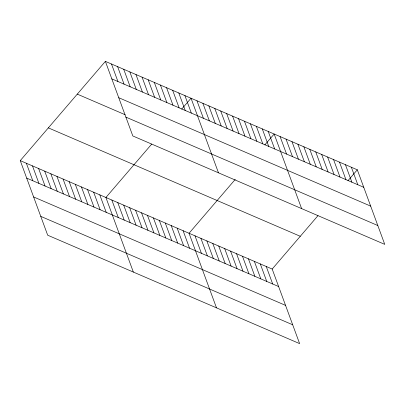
<?xml version="1.0" encoding="UTF-8"?>
<svg xmlns="http://www.w3.org/2000/svg" width="405" height="405" viewBox="0 0 405 405"><rect width="100%" height="100%" fill="white"/><g stroke="black" fill="none" stroke-linecap="round" stroke-linejoin="round"><path stroke-width="0.61" d="M20.25 160.628L272.185 269.047L299.624 343.622L47.689 235.204L20.25 160.628L105.376 61.378L357.311 169.796L384.75 244.372L132.815 135.953L105.376 61.378M151.688 144.114L105.907 197.488L133.346 272.064M181.668 109.158L191.033 98.238L218.472 172.819M235.229 179.425L189.049 233.27L216.488 307.846M264.809 144.934L274.17 134.02L301.609 208.595M272.185 269.047L317.966 215.673M347.946 180.716L357.311 169.796M111.81 78.869L363.746 187.287M118.741 97.706L370.676 206.125M77.284 94.127L125.12 114.716M125.884 117.116L377.819 225.534M48.342 127.874L300.277 236.292M26.684 178.114L278.62 286.537M33.615 196.952L285.555 305.375M40.758 216.361L292.693 324.785M351.373 167.24L357.807 184.731M345.435 164.688L351.869 182.174M339.496 162.132L345.931 179.623M333.558 159.575L339.992 177.066M327.62 157.019L334.054 174.509M321.681 154.462L328.116 171.953M315.743 151.91L322.177 169.396M309.805 149.354L316.239 166.84M303.866 146.797L310.301 164.288M297.928 144.241L304.363 161.732M291.99 141.684L298.424 159.175M286.051 139.133L292.486 156.619M280.108 136.576L286.548 154.062M268.231 131.463L274.666 148.954M262.293 128.906L268.728 146.397M256.355 126.35L262.789 143.841M250.417 123.798L256.851 141.284M244.478 121.242L250.913 138.733M238.54 118.685L244.974 136.176M232.602 116.129L239.036 133.62M226.663 113.572L233.098 131.063M220.725 111.021L227.159 128.506M214.787 108.464L221.221 125.95M208.848 105.907L215.283 123.398M266.247 266.49L272.681 283.981M202.91 103.351L209.344 120.842M260.309 263.933L266.743 281.424M196.972 100.794L203.406 118.285M254.37 261.382L260.805 278.868M248.432 258.825L254.866 276.311M184.913 95.605L191.347 113.096M242.494 256.269L248.928 273.76M178.797 92.973L185.232 110.464M236.555 253.712L242.99 271.203M172.677 90.34L179.111 107.831M230.617 251.156L237.052 268.647M166.561 87.708L172.996 105.199M224.679 248.599L231.113 266.09M160.441 85.075L166.875 102.566M218.74 246.048L225.175 263.533M154.32 82.443L160.755 99.929M212.802 243.491L219.237 260.982M148.205 79.81L154.639 97.296M206.864 240.934L213.298 258.425M142.084 77.178L148.519 94.664M200.926 238.378L207.36 255.869M135.969 74.54L142.403 92.031M194.987 235.821L201.422 253.312M129.848 71.908L136.282 89.399M123.727 69.275L130.167 86.766M183.111 230.713L189.545 248.199M177.172 228.157L183.607 245.648M117.612 66.643L124.046 84.134M171.234 225.6L177.668 243.091M111.491 64.01L117.926 81.501M165.296 223.044L171.73 240.535M159.357 220.492L165.792 237.978M153.419 217.936L159.853 235.421M147.476 215.379L153.915 232.87M141.537 212.822L147.977 230.313M135.599 210.266L142.034 227.757M129.661 207.709L136.095 225.2M123.722 205.158L130.157 222.644M117.784 202.601L124.219 220.087M111.846 200.045L118.28 217.536M99.792 194.856L106.226 212.347M93.671 192.223L100.106 209.714M87.551 189.591L93.99 207.082M81.435 186.958L87.87 204.444M75.315 184.326L81.749 201.811M69.199 181.688L75.634 199.179M63.079 179.056L69.513 196.547M56.963 176.423L63.398 193.914M50.843 173.791L57.277 191.281M44.722 171.158L51.157 188.649M38.607 168.526L45.041 186.016M32.486 165.893L38.92 183.384M26.371 163.261L32.805 180.746"/></g></svg>
